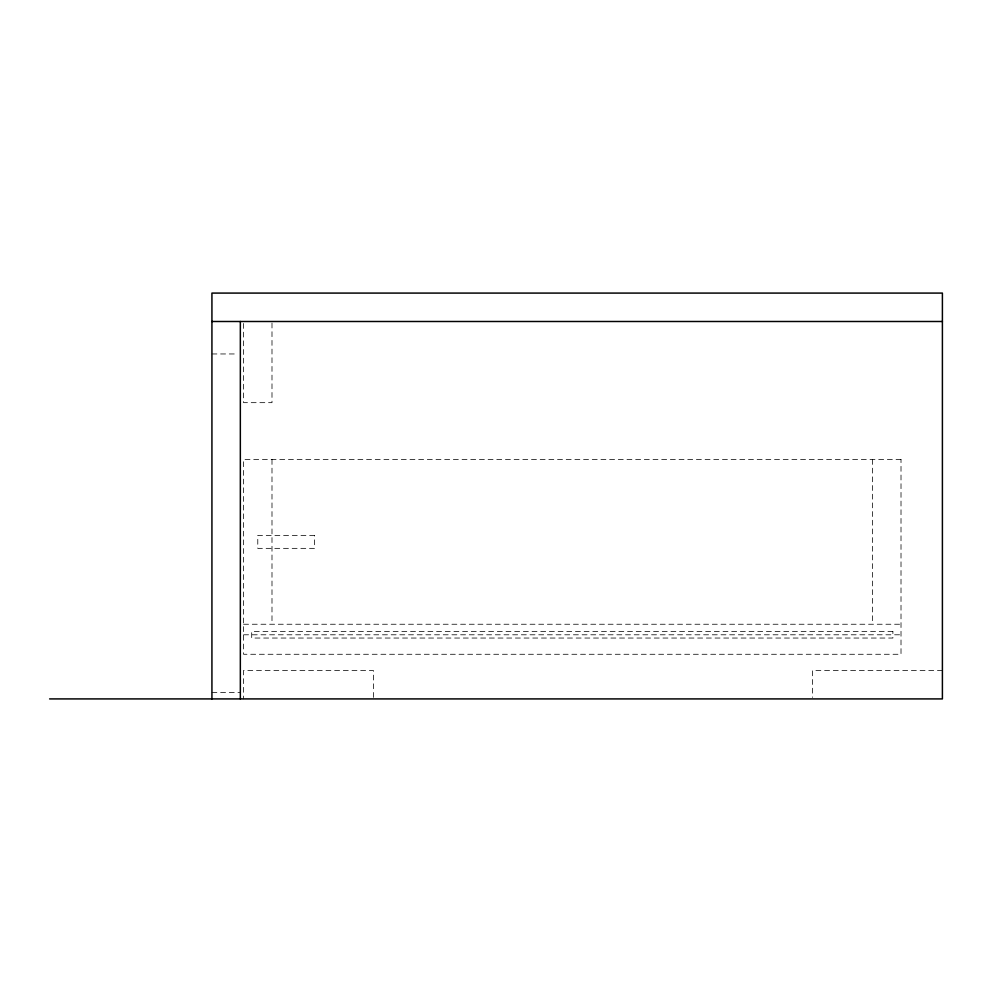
<?xml version="1.0" encoding="UTF-8"?>
<svg xmlns="http://www.w3.org/2000/svg" width="992" height="992" viewBox="0 0 992 992"><rect width="100%" height="100%" fill="white"/><g stroke="black" fill="none" stroke-linecap="round" stroke-linejoin="round"><path stroke-width="0.74" stroke-dasharray="4.96 3.72" d="M211.928 353.958L237.348 353.958M243.586 624.241L901.009 624.241M243.586 634.793L901.009 634.793M942.4 670.505L812.535 670.505L812.535 697.413M211.928 692.416L240.337 692.416M872.6 459.482L872.6 624.241M373.438 697.413L373.438 670.505L243.586 670.505L243.586 698.914M271.994 323.032L271.994 402.665L243.586 402.665L243.586 321.495M271.994 459.482L271.994 624.241M901.009 459.482L243.586 459.482L243.586 654.274L901.009 654.274L901.009 459.482M314.6 535.37L257.784 535.37L257.784 548.353L314.6 548.353L314.6 535.37M892.887 631.544L251.695 631.544L251.695 638.042L892.887 638.042L892.887 631.544"/><path stroke-width="1.49" d="M211.928 321.495L942.4 321.495M49.6 698.914L942.4 698.914L942.4 293.086L211.928 293.086L211.928 698.914M240.337 321.495L240.337 698.914"/></g></svg>
